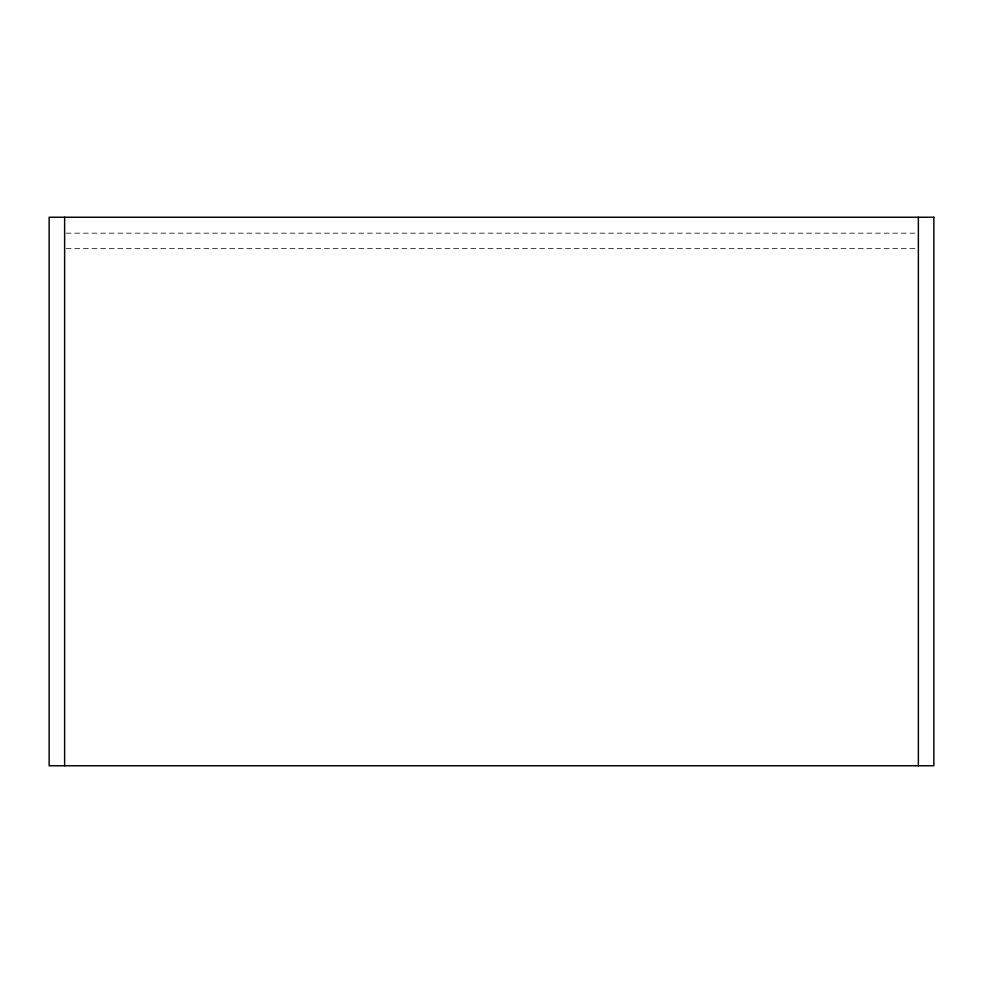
<?xml version="1.0" encoding="UTF-8"?>
<svg xmlns="http://www.w3.org/2000/svg" width="983" height="983" viewBox="0 0 983 983"><rect width="100%" height="100%" fill="white"/><g stroke="black" fill="none" stroke-linecap="round" stroke-linejoin="round"><path stroke-width="0.74" stroke-dasharray="4.92 3.69" d="M66.168 233.168L918.368 233.168M66.168 248.65L916.832 248.65"/><path stroke-width="1.47" d="M918.368 217.243L918.368 765.757M64.632 217.243L64.632 765.757M933.85 217.243L49.15 217.243L49.15 765.757L933.85 765.757L933.85 217.243"/></g></svg>
